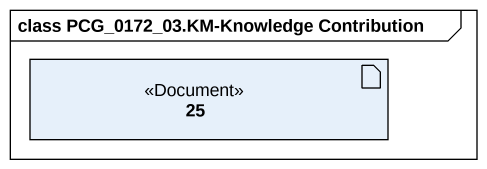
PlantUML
@startuml
mainframe class PCG_0172_03.KM-Knowledge Contribution
artifact "25" as a25 <<Document>>
@enduml
